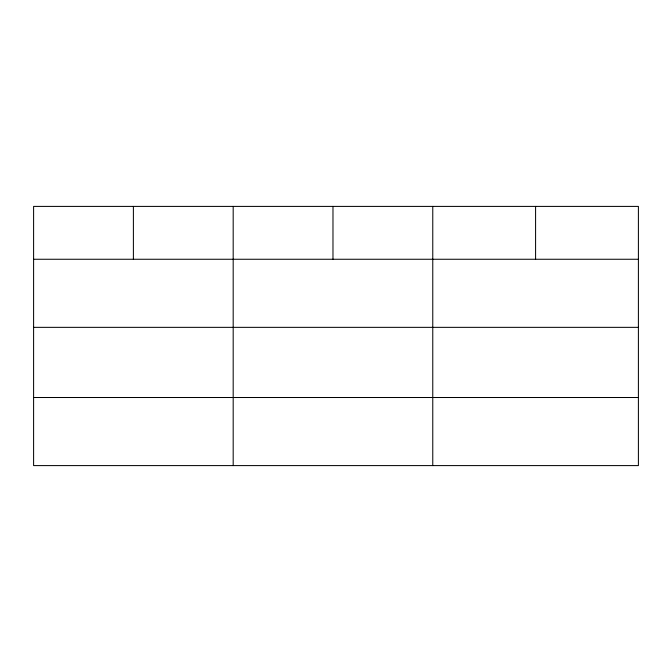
<?xml version="1.0" encoding="UTF-8"?>
<svg xmlns="http://www.w3.org/2000/svg" width="672" height="672" viewBox="0 0 672 672"><rect width="100%" height="100%" fill="white"/><g stroke="black" fill="none" stroke-linecap="round" stroke-linejoin="round"><path stroke-width="1.01" d="M638.4 327.348L638.4 206.405L33.6 206.405L33.6 465.595L638.4 465.595L638.4 327.348L33.6 327.348M33.6 259.258L638.4 259.258M33.6 397.505L638.4 397.505M535.584 206.405L535.584 259.258M432.768 206.405L432.768 465.595M332.976 206.405L332.976 259.258M233.184 206.405L233.184 465.595M133.392 206.405L133.392 259.258"/></g></svg>
